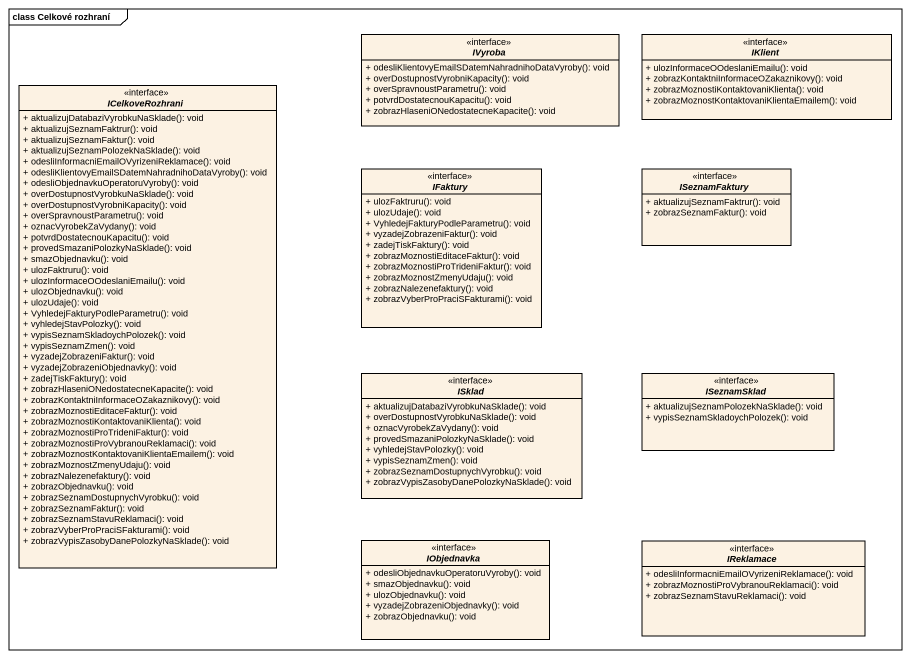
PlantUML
@startuml
mainframe class Celkové rozhraní
hide circle
hide empty members
skinparam classAttributeIconSize 0
interface IVyroba <<interface>> {
  + odesliKlientovyEmailSDatemNahradnihoDataVyroby(): void
  + overDostupnostVyrobniKapacity(): void
  + overSpravnoustParametru(): void
  + potvrdDostatecnouKapacitu(): void
  + zobrazHlaseniONedostatecneKapacite(): void
}
interface IKlient <<interface>> {
  + ulozInformaceOOdeslaniEmailu(): void
  + zobrazKontaktniInformaceOZakaznikovy(): void
  + zobrazMoznostiKontaktovaniKlienta(): void
  + zobrazMoznostKontaktovaniKlientaEmailem(): void
}
interface ICelkoveRozhrani <<interface>> {
  + aktualizujDatabaziVyrobkuNaSklade(): void
  + aktualizujSeznamFaktrur(): void
  + aktualizujSeznamFaktur(): void
  + aktualizujSeznamPolozekNaSklade(): void
  + odesliInformacniEmailOVyrizeniReklamace(): void
  + odesliKlientovyEmailSDatemNahradnihoDataVyroby(): void
  + odesliObjednavkuOperatoruVyroby(): void
  + overDostupnostVyrobkuNaSklade(): void
  + overDostupnostVyrobniKapacity(): void
  + overSpravnoustParametru(): void
  + oznacVyrobekZaVydany(): void
  + potvrdDostatecnouKapacitu(): void
  + provedSmazaniPolozkyNaSklade(): void
  + smazObjednavku(): void
  + ulozFaktruru(): void
  + ulozInformaceOOdeslaniEmailu(): void
  + ulozObjednavku(): void
  + ulozUdaje(): void
  + VyhledejFakturyPodleParametru(): void
  + vyhledejStavPolozky(): void
  + vypisSeznamSkladoychPolozek(): void
  + vypisSeznamZmen(): void
  + vyzadejZobrazeniFaktur(): void
  + vyzadejZobrazeniObjednavky(): void
  + zadejTiskFaktury(): void
  + zobrazHlaseniONedostatecneKapacite(): void
  + zobrazKontaktniInformaceOZakaznikovy(): void
  + zobrazMoznostiEditaceFaktur(): void
  + zobrazMoznostiKontaktovaniKlienta(): void
  + zobrazMoznostiProTrideniFaktur(): void
  + zobrazMoznostiProVybranouReklamaci(): void
  + zobrazMoznostKontaktovaniKlientaEmailem(): void
  + zobrazMoznostZmenyUdaju(): void
  + zobrazNalezenefaktury(): void
  + zobrazObjednavku(): void
  + zobrazSeznamDostupnychVyrobku(): void
  + zobrazSeznamFaktur(): void
  + zobrazSeznamStavuReklamaci(): void
  + zobrazVyberProPraciSFakturami(): void
  + zobrazVypisZasobyDanePolozkyNaSklade(): void
}
interface IFaktury <<interface>> {
  + ulozFaktruru(): void
  + ulozUdaje(): void
  + VyhledejFakturyPodleParametru(): void
  + vyzadejZobrazeniFaktur(): void
  + zadejTiskFaktury(): void
  + zobrazMoznostiEditaceFaktur(): void
  + zobrazMoznostiProTrideniFaktur(): void
  + zobrazMoznostZmenyUdaju(): void
  + zobrazNalezenefaktury(): void
  + zobrazVyberProPraciSFakturami(): void
}
interface ISeznamFaktury <<interface>> {
  + aktualizujSeznamFaktrur(): void
  + zobrazSeznamFaktur(): void
}
interface ISklad <<interface>> {
  + aktualizujDatabaziVyrobkuNaSklade(): void
  + overDostupnostVyrobkuNaSklade(): void
  + oznacVyrobekZaVydany(): void
  + provedSmazaniPolozkyNaSklade(): void
  + vyhledejStavPolozky(): void
  + vypisSeznamZmen(): void
  + zobrazSeznamDostupnychVyrobku(): void
  + zobrazVypisZasobyDanePolozkyNaSklade(): void
}
interface ISeznamSklad <<interface>> {
  + aktualizujSeznamPolozekNaSklade(): void
  + vypisSeznamSkladoychPolozek(): void
}
interface IObjednavka <<interface>> {
  + odesliObjednavkuOperatoruVyroby(): void
  + smazObjednavku(): void
  + ulozObjednavku(): void
  + vyzadejZobrazeniObjednavky(): void
  + zobrazObjednavku(): void
}
interface IReklamace <<interface>> {
  + odesliInformacniEmailOVyrizeniReklamace(): void
  + zobrazMoznostiProVybranouReklamaci(): void
  + zobrazSeznamStavuReklamaci(): void
}
@enduml
